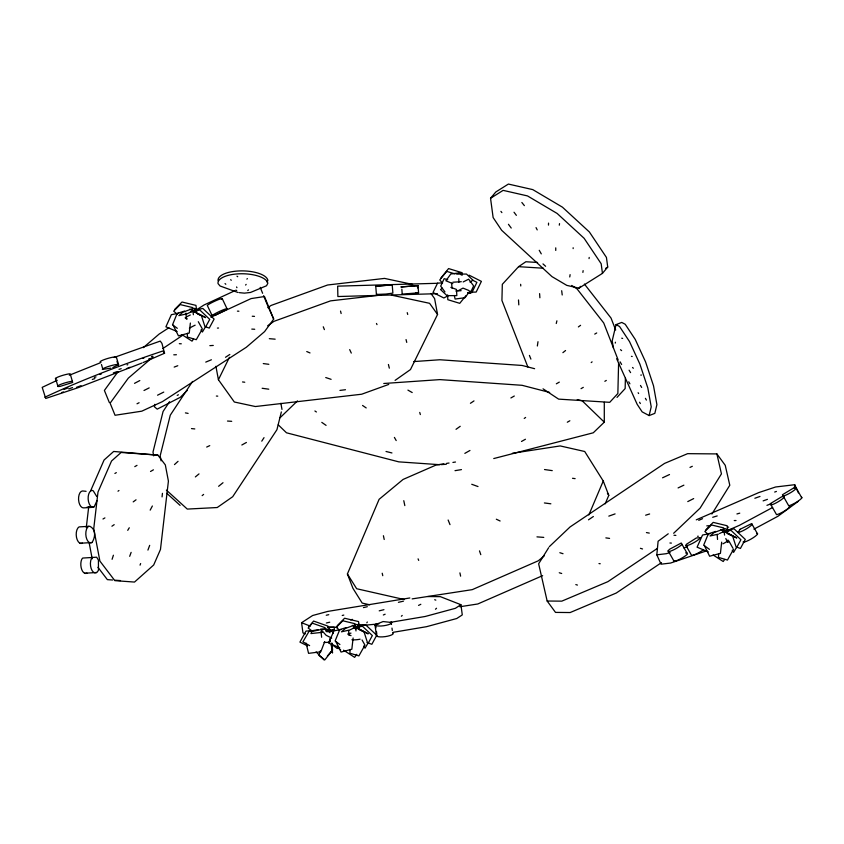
<?xml version="1.0" encoding="UTF-8"?>
<svg xmlns="http://www.w3.org/2000/svg" width="844" height="844" viewBox="0 0 844 844"><rect width="100%" height="100%" fill="white"/><g stroke="black" fill="none" stroke-linecap="round" stroke-linejoin="round"><path stroke-width="1.27" d="M618.61 362.53L617.861 393.504L609.727 402.324L558.622 399.128L543.04 388.82M625.393 378.239L625.151 388.567L617.017 397.387M548.473 225.105L548.547 223.111M187.463 333.296L187.305 337.02L196.272 339.689L202.349 328.938L198.298 321.691M350.06 649.49L349.901 653.214L358.879 655.894L364.956 645.143L362.055 639.963M718.634 553.653L718.476 557.378L727.454 560.057L733.531 549.296M706.671 550.816L670.579 563.053L661.052 564.193L656.822 554.824L658.109 541.236L668.237 533.798M794.383 488.349L794.721 484.709L775.657 486.977L758.809 492.569L696.268 519.841M162.059 496.894L162.438 493.35M190.364 323.041L189.246 333L178.443 335.859L173.168 325.183M353.108 637.99L351.842 649.205L341.039 652.064L335.775 641.377M721.683 542.154L720.417 553.358L709.614 556.228L704.35 545.54M86.278 527.658L88.715 506.727M589.049 258.612L589.207 257.441M537.354 345.998L537.997 341.704M559.298 225.179L559.53 223.618M569.753 276.969L570.101 274.638M582.877 272.412L583.141 270.629M154.832 404.318L154.389 406.755L157.195 409.14L180.321 397.302L187.379 390.297M615.255 343.097L615.434 342.21M616.637 358.7L637.157 404.308L642.157 411.872L649.131 415.575L654.828 413.37L656.906 404.635L653.52 385.813L645.586 361.939L635.237 339.415L625.225 324.275L621.733 322.429L616.046 324.634L612.174 340.923L613.44 347.992M649.131 415.575L651.209 406.84L647.833 388.018L639.9 364.144L629.54 341.62L619.538 326.48L616.046 324.634M556.259 323.505L556.903 320.825M281.347 411.935L276.938 429.691L232.701 496.715L217.214 507.529L187.284 509.08L166.405 490.121M112.083 559.308L113.402 555.225M320.403 650.798L318.926 655.377L324.856 659.85L332.589 650.028L331.829 643.001M338.022 646.356L337.283 648.54L332.272 644.784M140.051 565.142L140.632 563.549M129.691 556.323L131.136 552.366M147.922 550.088L149.683 545.351M324.708 641.609L320.804 651.811L308.566 653.351L306.087 643.117M369.746 604.789L362.192 603.08L352.929 588.31L347.401 573.973L379.104 499.321L403.073 479.445L436.116 465.012L443.87 463.82M588.838 514.967L603.249 481.027L584.713 451.498L560.173 445.927L512.361 453.281M605.169 503.857L608.777 495.365L603.249 481.027M90.54 491.018L104.076 460.012L113.666 451.466L157.87 455.127L165.329 464.907L168.41 481.122L160.465 549.476L153.692 564.984L134.512 582.065L114.826 580.64L99.898 561.091L93.747 528.65L97.999 492.02L111.535 461.014L121.125 452.468L157.87 455.127M86.099 491.313L82.543 490.955A8.482 4.494 86.5 0 0 78.566 499.701A8.482 4.494 86.5 0 0 83.577 507.888L93.167 507.307L94.254 506.664L96.965 500.692M472.302 291.771L476.902 282.35L472.566 280.155M388.725 384.431L361.665 394.222L255.373 406.534L234.337 402.008L218.417 379.737L229.441 357.297M430.978 293.522L434.597 298.586L437.551 314.453L410.479 369.556L395.087 380.38M150.179 510.135L152.374 505.999M267.02 282.075L267.886 280.451A24.94 9.685 1.2 0 0 241.532 270.882A24.94 9.685 1.2 0 0 218.09 280.693M205.461 327.293L209.734 319.359L199.828 310.012L190.575 311.932M368.058 643.497L372.341 635.564L362.424 626.216L353.172 628.136M736.633 547.65L740.916 539.717L730.999 530.37L722.907 532.058M127.729 530.348L129.28 527.764M548.653 547.714L538.641 563.792L547.155 601.023L555.51 612.406L570.143 612.544L616.257 593.037L661.496 562.631M711.882 514.028L729.796 485.258L725.239 465.308L716.883 453.914L687.617 453.661L664.555 463.409L570.101 526.92L549.317 546.648M366.823 622.788L367.319 622.007M261.777 441.159L264.024 437.656M169.549 401.681L163.082 411.471L152.996 452.057L153.682 455.876M192.548 381.435L170.277 415.174L160.181 455.749L161.098 460.845M193.455 339.119L192.042 341.155L181.945 334.635M356.769 654.3L354.638 657.36L343.55 650.175M724.637 559.477L723.213 561.513L713.127 554.993M469.929 290.916L465.044 297.7L455.095 299.05L454.336 295.495M118.044 371.666L104.392 390.434L109.33 402.525M210.894 317.207L251.101 298.586L264.478 296.539L273.688 319.095L264.583 331.608L246.353 347.243L162.491 401.586L141.792 411.176L115.048 415.269L110.11 403.179L128.309 378.154L152.943 357.023M245.615 285.061L246.142 284.375M440.684 278.309L448.575 268.571L462.122 272.707L462.217 275.165M465.909 295.716L459.737 303.334L447.816 299.694L447.626 294.883M80.064 543.262L91.975 542.534C95.361 537.522 96.248 529.462 89.812 526.255L79.062 526.909A8.482 4.494 86.5 0 0 76.519 537.47A8.482 4.494 86.5 0 0 82.385 543.125M92.323 557.462L91.384 558.622A8.482 4.494 86.5 0 0 92.112 570.597A8.482 4.494 86.5 0 0 98.463 570.206L98.431 560.099L96.659 557.198L82.733 558.053L81.784 559.213A8.482 4.494 86.5 0 0 81.699 569.468A8.482 4.494 86.5 0 0 86.995 573.108M374.979 624.803L383.092 621.553L391.785 622.503A8.482 2.121 -7.8 0 1 383.672 625.752A8.482 2.121 -7.8 0 1 374.979 624.803L376.466 635.68A8.482 2.121 -7.8 0 0 385.159 636.629A8.482 2.121 -7.8 0 0 393.272 633.38L392.639 632.926M376.466 635.68L376.962 635.078M490.543 198.287L495.808 191.978L508.394 184.066L532.775 189.615L562.41 207.149L589.376 231.973L606.435 257.431L607.722 267.063L602.458 273.372L578.984 288.152L566.788 285.377L551.965 276.61L501.652 230.285L493.128 217.562L490.543 198.287L503.129 190.364L527.5 195.924L557.145 213.458L584.111 238.282L601.171 263.739L602.458 273.372M578.984 288.152L580.482 286.348M246.902 279.132L247.366 278.583M308.904 626.638L313.599 621.068L328.01 626.142L330.626 631.586M327.377 656.02L332.409 650.133L331.196 645.132M537.607 262.473L525.865 261.745L518.575 266.672L502.317 284.322L501.927 300.453L527.859 366.992M681.984 544.296L681.203 545.14A8.482 1.53 -29.6 0 1 670.769 551.069A8.482 1.53 -29.6 0 1 669.703 549.191L681.256 543.019L687.501 553.991L686.71 554.824A8.482 1.53 -29.6 0 1 677.932 560.099A8.482 1.53 -29.6 0 1 673.649 560.564M212.139 315.624L212.561 315.192A8.482 0.855 -25.3 0 1 222.9 309.948A8.482 0.855 -25.3 0 1 226.203 309.674L215.864 314.917L212.139 315.624L207.307 305.433L207.73 305A8.482 0.855 -25.3 0 1 218.068 299.757A8.482 0.855 -25.3 0 1 221.371 299.483M174.613 309.505L182.009 302.025L195.966 305.38L196.726 311.352M337.21 625.71L344.616 618.23L358.573 621.585L359.333 627.556M705.784 529.874L713.191 522.383L727.148 525.738L727.908 531.709M401.385 616.247L402.208 615.434M247.777 290.536L248.452 289.872M280.071 417.727L297.499 400.879M604.293 402.303L604.293 422.158L593.279 432.793L493.751 458.556M115.923 357.571L116.388 357.128L118.593 364.671L112.79 367.499M673.639 533.271L700.087 508.162L721.441 473.874L716.883 453.914M435.483 609.241L436.527 608.25M174.476 464.59L178.042 461.33M143.28 347.654L159.052 334.14L168.916 327.746M162.797 348.572L183.401 334.804M202.159 495.639L203.615 494.415M195.354 476.923L199.005 473.906M544.306 555.816L538.314 560.785L472.239 589.65L412.146 598.892M218.617 486.292L223.006 482.715M562.895 352.655L565.564 350.524M591.211 362.572L592.098 361.865M798.255 501.357L777.999 516.233L753.924 529.167M578.372 326.923L580.577 325.32M118.002 491.208L118.951 490.512M133.204 501.885L136.042 499.806M456.024 429.311L460.212 426.304M524.229 418.455L525.622 417.453M267.854 307.691L271.008 305.475L327.599 284.998L384.558 278.404L412.611 284.428M267.653 325.784L273.962 321.342L330.553 300.865L381.045 295.02M111.914 526.223L114.193 524.662M588.49 519.82L593.374 516.507M657.455 548.347L607.902 581.653L561.788 601.15L547.155 601.023M470.424 403.295L473.99 400.911M225.496 357.286L229.821 354.459M442.467 288.237L440.515 289.524L446.982 295.653L456.847 295.6L456.477 289.439L450.865 287.35M470.024 282.107L472.957 280.187L466.489 274.057L456.625 274.11M305.401 633.876L302.954 632.916L301.582 622.714L312.66 615.498L327.746 611.415L409.825 597.974M393.061 632.325L426.558 626.681L456.741 618.515L462.28 614.907L460.908 604.705L455.38 608.313L425.186 616.479L390.403 622.344M196.314 309.98L203.995 305.011L234.737 290.769M605.591 268.413L607.722 267.063M604.831 381.298L606.308 380.433M114.889 473.473L116.324 472.629M134.787 466.637L137.002 465.361M150.527 471.479L153.418 469.823M102.979 519.007L104.909 517.899M594.725 334.097L596.708 332.958M556.344 383.809L559.308 382.11M581.031 388.662L583.299 387.354M567.305 422.222L569.848 420.766M510.884 397.957L514.302 396.015M464.833 453.376L469.96 450.474M521.497 441.475L525.432 439.249M241.838 444.999L246.406 442.467M458.408 290.61L462.987 288.099L468.768 290.452M772.629 507.476L739.386 525.348L727.465 530.538M448.364 295.579L443.849 297.985L433.004 292.499L437.603 283.078L442.583 282.962M177.208 395.425L178.422 394.77M134.523 383.345L139.819 380.56M463.177 281.949L468.642 279.174L473.632 285.905L470.15 293.385L467.766 292.689M687.765 501.589L693.684 498.582M137.013 403.78L139.102 402.736M143.997 390.498L149.188 387.881M195.249 309.759L187.21 313.768L178.865 315.624L182.895 312.185L193.73 308.208L195.513 308.862M157.543 395.192L163.757 392.091M719.531 533.556L727.581 529.547L724.912 528.566L714.077 532.543L710.047 535.982L718.392 534.125M418.55 605.401L420.829 604.293M689.991 467.407L692.312 466.299M678.091 487.927L683.883 485.163M662.561 477.809L669.503 474.539M57.265 380.275L42.2 387.354L45.724 398.452L78.471 387.544L141.94 363.036M44.827 397.239C83.123 379.357 122.791 364.344 162.881 350.988L164.559 353.246L143.153 362.54M375.749 286.211L392.217 284.882L392.882 293.121L385.898 294.05L376.413 294.451L375.749 286.211L392.217 284.882M376.413 294.451L376.973 294.187M206.696 447.056L209.745 445.632M698.758 520.347L702.556 518.68M542.639 575.65L477.767 603.987L459.864 606.741M383.334 614.981L385.138 614.221M69.303 375.242L100.805 362.603M205.757 362.108L211.401 359.776M114.162 357.445L160.255 341.092L161.932 343.35L164.559 353.246M126.8 368.533L130.081 367.267M174.18 367.087L177.778 365.726M64.049 389.411L67.931 387.976M766.943 505.334L771.363 503.71M68.754 388.947L72.542 387.565M61.844 392.513L63.363 391.954M76.509 387.322L81.035 385.676M608.809 516.127L615.086 513.901M325.742 631.09L330.363 629.445L323.99 628.917L311.974 631.481L310.919 633.58L322.281 632.325M774.676 492.052L776.406 491.44M763.134 500.882L767.428 499.353M754.852 498.255L759.99 496.441M113.339 372.921L117.369 371.497M92.312 379.462L94.855 378.576M670.104 552.44L666.359 553.685L656.822 554.824M683.83 547.883L687.575 546.638M184.53 311.067L177.156 313.44L172.524 324.782L177.314 328.305M345.903 627.662L339.752 629.645L335.121 640.976L339.91 644.51M715.712 531.425L708.327 533.798L703.696 545.14L709.445 549.37M645.649 515.199L649.627 513.975M712.705 517.288L717.21 515.927M127.075 364.924L127.803 364.703M118.993 369.334L121.209 368.68M94.328 377.405L96.016 376.92M736.928 513.954L739.755 513.163M142.952 358.383L143.881 358.13M418.002 285.588L401.09 286.949L418.002 285.588L418.582 292.805L401.67 294.166L402.229 294.018M151.445 356.611L152.859 356.221M148.776 358.911L150.612 358.415M99.93 374.483L101.153 374.145M110.775 368.174L102.314 369.44A8.482 1.161 -16.3 0 1 110.121 365.937A8.482 1.161 -16.3 0 1 118.593 364.671M342.242 615.487L343.814 615.086M379.22 610.845L383.946 609.674M350.545 619.865L352.465 619.39M326.259 615.255L328.77 614.675M363.458 607.596L367.319 606.709M398.421 602.331L403.464 601.16M326.364 622.988L329.73 622.207M783.169 496.029L784.287 495.776A8.482 1.53 -29.6 0 0 794.721 489.847A8.482 1.53 -29.6 0 0 793.655 487.98L782.441 494.742L788.676 505.714L789.805 505.472A8.482 1.53 -29.6 0 0 798.825 500.629A8.482 1.53 -29.6 0 0 801.41 497.179M771.015 504.944L772.144 504.701A8.482 1.53 -29.6 0 0 782.567 498.772A8.482 1.53 -29.6 0 0 781.502 496.894L770.298 503.668L776.533 514.64L777.651 514.397A8.482 1.53 -29.6 0 0 786.671 509.544A8.482 1.53 -29.6 0 0 789.267 506.105M685.644 552.957L686.773 552.714M194.563 310.17L202.845 308.45L214.112 319.074L209.249 328.084L205.683 326.828M725.745 530.528L734.027 528.808L745.294 539.432L740.431 548.452L736.865 547.186M358.352 626.121L365.452 624.655L376.719 635.268L371.856 644.288L367.098 642.611M178.664 313.261L171.364 314.664L165.909 326.828L177.124 331.534M709.846 533.619L702.546 535.022L697.081 547.186L708.295 551.892M341.271 629.455L333.971 630.869L328.506 643.033L339.721 647.728M348.403 633.633L350.988 633.137M318.156 629.635L309.083 631.27L302.901 641.841L309.621 645.628M455.011 470.667L461.457 469.612M446.455 463.419L449.04 463.029M452.911 462.428L455.496 462.027M327.535 627.345L334.087 627.208L334.372 629.234L333.348 629.856A8.482 2.121 -7.8 0 1 329.656 630.922M339.942 390.413L345.47 389.728M362.076 625.478L378.819 623.906M461.288 281.696L452.838 282.234M461.14 290.684L455.865 291.032M413.792 361.57L439.882 359.755L522.088 365.452L534.621 368.701M383.777 383.492L439.882 379.61L522.088 385.307L549.666 392.449M441.169 464.622L446.307 464.263M217.414 328.094L218.554 328.021M209.85 345.65L213.268 345.439M87.059 507.107L94.254 506.664M84.664 573.245L96.585 572.517M312.533 630.69L306.013 631.059L299.926 642.105L307.501 645.882M640.765 375.095L641.429 375.063M72.384 381.351L71.255 381.414A8.482 1.161 -16.3 0 0 59.745 384.78A8.482 1.161 -16.3 0 0 60.209 386.362L72.7 382.438L70.179 373.808L69.05 373.871A8.482 1.161 -16.3 0 0 59.175 376.561A8.482 1.161 -16.3 0 0 55.746 378.924M706.776 525.865L709.108 525.77M697.566 536.267L698.336 536.235M415.691 292.815L418.582 292.805M173.769 354.818L176.396 354.733M437.614 283.278L337.663 286.148L337.874 296.539L437.414 293.68M468.009 292.805L471.87 292.699M470.984 292.203L476.164 292.077L481.397 281.379L469.074 275.144M734.248 520.558L736.021 520.526M427.792 596.55L440.346 596.655L460.908 604.705M328.337 627.166L337.516 627.24M358.194 624.254L364.344 625.488M329.234 630.046L334.498 630.13M327.219 631.048L331.85 631.133L333.243 633.106M237.428 311.141L238.905 311.214M252.25 316.247L254.498 316.373M251.797 329.097L254.73 329.266M179.329 343.687L181.291 343.803M518.575 266.672L543.346 268.223M216.359 396.047L217.763 396.142M227.5 421.05L231.699 421.325M727.423 527.078L728.688 527.152M673.997 535.275L675.886 535.391M669.925 542.998L671.381 543.093M439.882 464.706L398.779 461.858L286.485 432.793L278.235 424.817M112.611 580.018L107.367 579.638L97.936 567.295M115.238 580.208L120.492 580.588M536.963 536.868L543.768 537.396M269.32 338.676L275.155 339.172M239.327 292.646L244.391 293.142L250.51 292.457L266.525 285.757L267.822 283.32A24.94 9.685 1.2 0 0 241.468 273.751A24.94 9.685 1.2 0 0 218.026 283.573L220.062 285.989L238.061 292.52M191.482 428.594L194.806 428.931M323.874 629.529L320.604 629.128L326.153 635.3L331.703 638.117M572.517 478.295L575.112 478.632M242.523 381.952L244.76 382.237M263.275 363.574L268.835 364.313M544.391 502.95L550.868 503.805M262.146 388.272L268.761 389.189M544.517 469.538L552.24 470.625M605.855 537.881L609.568 538.398M598.987 563.57L600.221 563.739M646.43 532.575L649.289 533.102M185.416 412.885L188.107 413.391M100.731 362.013L100.109 361.886A8.482 1.161 -16.3 0 1 107.916 358.394A8.482 1.161 -16.3 0 1 116.388 357.128M631.449 356.337L632.198 356.495M391.342 295.094L429.585 303.312L437.551 314.453M404.498 599.588L356.664 588.732L347.401 573.973M621.733 338.201L622.629 338.412M386.024 451.477L391.943 452.954M577.254 399.581L582.265 400.879L604.293 422.158M447.753 279.712L444.176 278.657L440.695 286.148L444.967 291.908M575.819 584.597L577.433 585.071M455.064 273.92L446.719 271.378L439.766 279.944L442.309 282.919M640.417 548.305L642.527 548.969M559.846 552.714L563.022 553.706M559.255 572.749L561.693 573.498M325.742 377.542L331.112 379.336M235.782 290.167L236.721 290.494M434.692 599.725L435.82 600.126M471.743 484.277L477.999 486.555M301.582 622.714L310.159 626.069M452.817 283.616L445.885 280.788L450.759 274.015L460.708 272.654L461.225 275.028M306.752 351.547L310.001 352.94M496.325 519.218L500.112 521.001M727.602 533.703L732.645 536.162L736.348 547.703L733.584 552.387L732.233 550.225M197.433 313.831L201.473 315.804L205.166 327.345L202.402 332.03L201.051 329.867M185.121 317.861L187.326 318.937M359.027 629.54L364.07 631.998L367.773 643.55L365.009 648.224L363.658 646.061M347.728 634.066L351.041 635.669M720.903 529.504L736.791 537.987L724.817 531.942M189.721 309.136L205.619 317.618L192.548 311.003M352.328 625.341L368.216 633.823L354.058 626.617M407.926 390.118L412.199 392.544M571.757 285.451L577.127 288.996L603.734 322.988L618.177 360.04M314.907 410.986L316.394 411.977M362.561 405.458L366.201 407.937M321.796 422.38L326.079 425.376M326.048 629.803L330.004 632.736M312.196 631.059L308.155 628.063L312.291 623.157L324.972 627.619L327.082 631.998M337.589 647.612L340.67 649.922M236.985 276.178L237.713 276.726M620.488 349.68L621.627 350.619M708.527 534.642L704.856 531.52L711.365 524.936L723.646 527.89L724.574 535.096M177.345 314.284L173.674 311.162L180.183 304.578L192.464 307.532L193.392 314.738M339.035 629.708L336.281 627.366L342.791 620.783L355.071 623.727L355.999 630.943M230.644 279.702L231.277 280.261M743.121 541.922L743.427 542.196A8.482 1.53 -29.6 0 0 753.228 537.733A8.482 1.53 -29.6 0 0 756.941 533.408M225.053 283.584L225.802 284.259M166.806 493.318L180.099 505.377M542.987 263.908L545.614 266.293M632.536 367.467L633.338 368.258M316.099 651.906L324.022 659.934M521.856 202.486L524.377 205.63M584.417 284.069L611.024 318.051L615.677 330.004M500.925 211.359L501.874 212.614M514.028 212.234L516.37 215.357M508.447 224.293L511.232 228.049M607.406 493.181L608.777 495.365M629.096 370.199L630.584 372.615M638.127 392.724L638.623 393.526M96.712 496.462L93.283 490.87L92.133 490.375A8.482 4.494 86.5 0 0 88.156 499.11A8.482 4.494 86.5 0 0 93.167 507.307M640.48 385.465L641.672 387.438M639.583 402.24L640.343 403.548M645.396 398.336L646.399 400.077M620.097 361.833L621.606 364.45M628.748 381.826L629.909 383.83M539.242 250.299L541.289 253.865M795.903 487.484L801.8 497.865M752.046 524.261L757.564 533.957M685.929 545.424L691.436 555.12A8.482 1.53 -29.6 0 0 703.147 549.971M668.142 550.868L674.039 561.249M394.401 437.414L396.195 440.568M728.899 541.015L732.951 548.262M236.563 286.96L236.942 287.677M536.045 227.606L537.217 229.916M222.215 298.607L227.047 308.809M376.466 323.463L377.004 324.623M349.69 349.616L351.294 353.087M794.721 484.709L798.424 492.907M267.97 306.351L273.688 319.095M725.808 538.525L727.37 542.048M260.216 287.35L262.632 293.29M263.602 295.664L267.485 305.159M448.132 520.02L450 524.63M418.075 558.855L418.698 560.395M529.42 355.419L530.908 359.111M323.263 326.786L324.391 329.614M479.487 550.889L480.795 554.656M117.021 361.337L118.128 365.114M101.47 364.524L102.567 368.3M55.577 378.355L57.951 386.468M419.742 412.431L420.333 414.562M407.241 312.639L407.715 314.464M406.048 339.562L406.745 342.39M388.419 364.481L389.327 368.163M340.533 311.088L341.134 313.535M329.688 638.887L330.289 641.387M382.216 573.234L382.765 575.682M459.917 572.886L460.613 576.157M403.78 500.682L404.825 505.598M383.408 535.718L384.21 539.485M89.126 542.629L92.207 558.844M215.916 366.317L218.417 379.737M280.873 403.263L281.98 409.403M391.152 622.049L391.479 624.465M391.975 628.094L392.312 630.51M375.474 624.201L375.97 627.831M376.466 631.449L376.793 633.865M561.682 290.726L562.22 294.978M331.428 644.31L332.494 653.024L332.019 643.423M321.005 631.481L321.638 637.273M451.582 283.267L452.11 288.289M417.421 285.525L417.622 287.931M401.849 289.207L402.134 292.815M520.642 284.312L520.769 285.968M717.2 534.642L717.537 539.453M348.625 630.479L348.962 635.289M185.933 313.082L186.366 319.095M539.601 293.638L539.886 297.763M518.501 299.958L518.807 304.884M727.961 539.97L728.098 542.47M458.777 278.625L458.914 282.223M573.15 247.746L573.15 248.6M555.742 247.862L555.753 250.436M330.088 641.989A8.482 2.121 -7.8 0 1 324.096 642.442M360.103 639.203A8.482 2.121 -7.8 0 1 351.927 639.752M357.561 628.527A8.482 2.121 -7.8 0 1 355.324 628.822M189.394 328.232A8.482 0.855 -25.3 0 1 195.143 325.172M186.524 316.901A8.482 0.855 -25.3 0 1 190.311 314.981M91.975 542.534A8.482 4.494 86.5 0 1 86.109 536.889A8.482 4.494 86.5 0 1 88.652 526.329M726.737 541.648A8.482 1.53 -29.6 0 1 722.918 543.821M700.372 537.649L700.066 538.261A8.482 1.53 -29.6 0 1 690.265 544.475A8.482 1.53 -29.6 0 1 686.541 544.201L696.332 537.987L700.372 537.649M740.135 529.272L737.92 532.501A8.482 1.53 -29.6 0 0 747.721 528.038A8.482 1.53 -29.6 0 0 751.424 523.713L740.135 529.272M345.502 628.39L341.472 631.829L349.817 629.972L359.006 625.383L356.337 624.412L345.502 628.39"/></g></svg>
